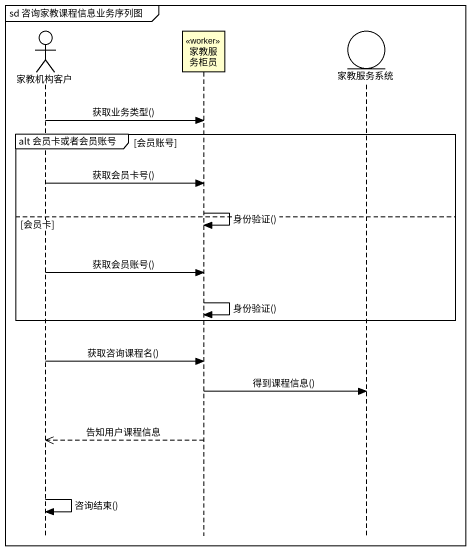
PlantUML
@startuml
mainframe sd 咨询家教课程信息业务序列图
hide footbox
actor 家教机构客户
participant 家教服务柜员 <<worker>>
entity 家教服务系统

家教机构客户 -> 家教服务柜员 : 获取业务类型()
group alt 会员卡或者会员账号 [会员账号]
  家教机构客户 -> 家教服务柜员 : 获取会员卡号()
  家教服务柜员 -> 家教服务柜员 : 身份验证()
else 会员卡
  家教机构客户 -> 家教服务柜员 : 获取会员账号()
  家教服务柜员 -> 家教服务柜员 : 身份验证()
end
家教机构客户 -> 家教服务柜员 : 获取咨询课程名()
家教服务柜员 -> 家教服务系统 : 得到课程信息()
家教服务柜员 -->> 家教机构客户 : 告知用户课程信息
家教机构客户 -> 家教机构客户 : 咨询结束()
@enduml
